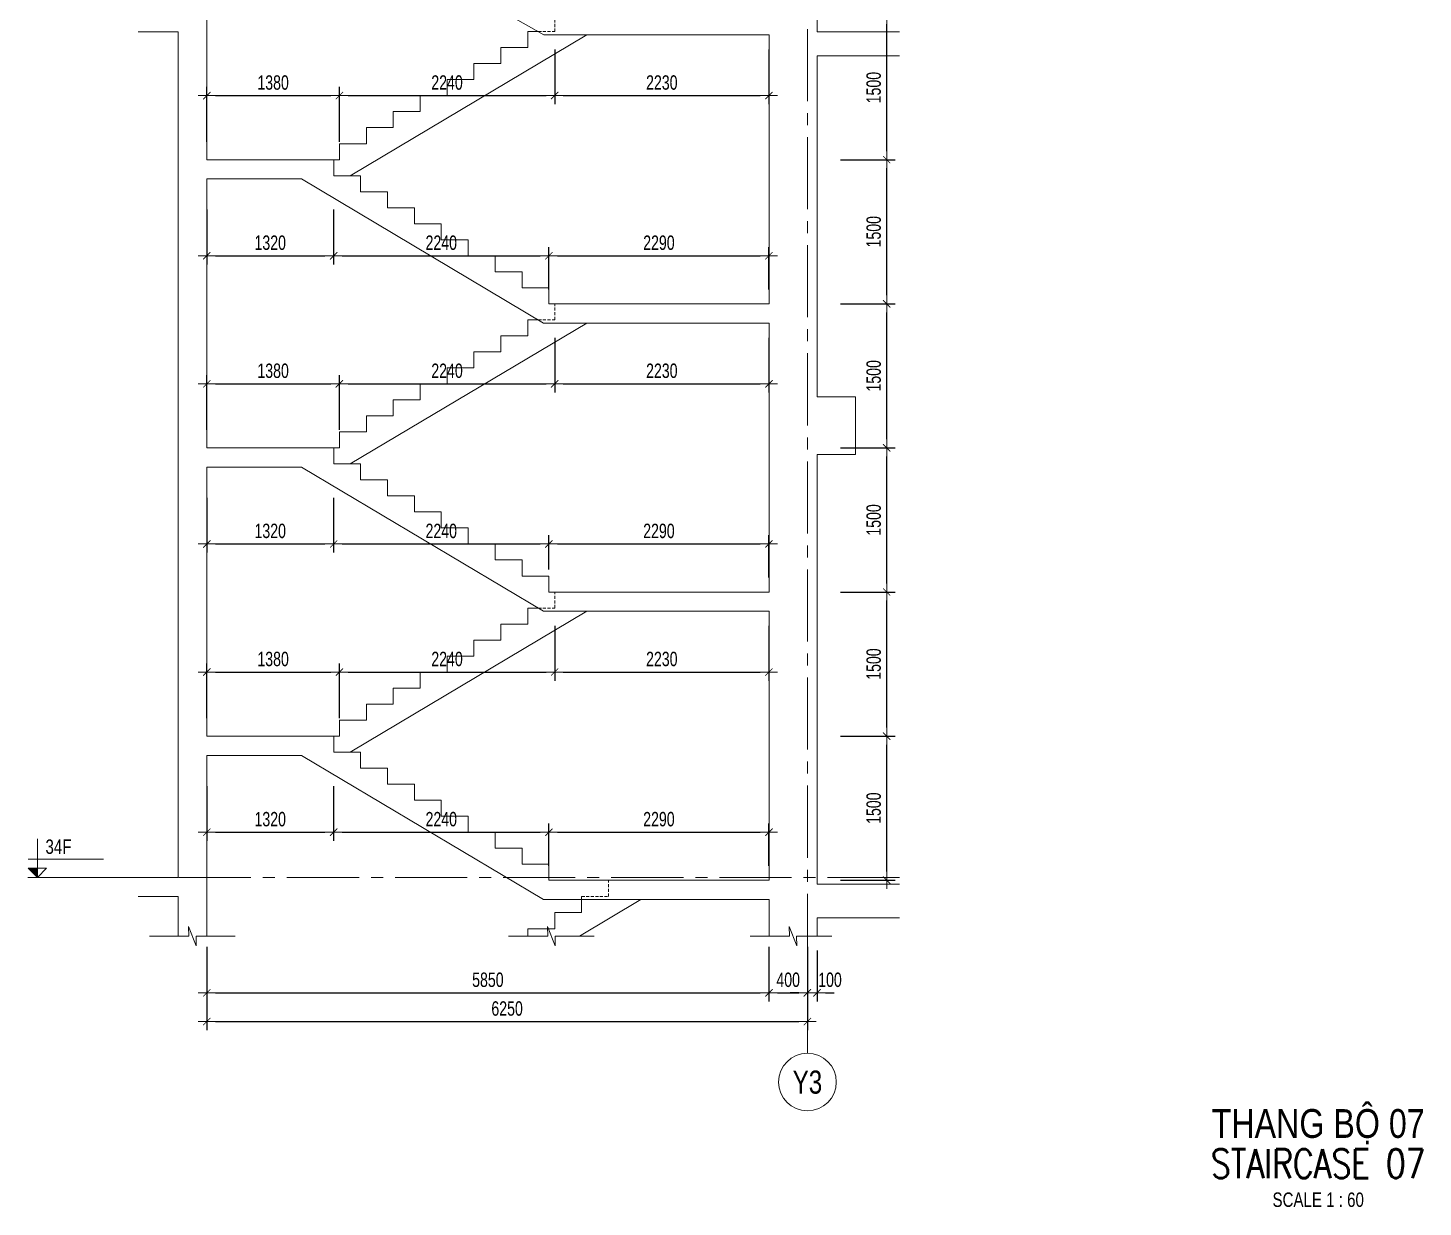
# Model space of a CAD drawing. Header units: millimetres. Extents: x -179076 to 100718, y -27473 to 38481.
# Drawn here: x 86199 to 100718, y -27473 to -15199 of the extents above; entities that cross this region are included whole.
import ezdxf
from ezdxf.enums import TextEntityAlignment as Align

# ---------------------------------------------------------------- set-up
doc = ezdxf.new("R2010")
doc.units = ezdxf.units.MM
doc.linetypes.add('CENTER2', pattern=[1.125, 0.75, -0.125, 0.125, -0.125])
doc.linetypes.add('HIDDEN2', pattern=[4.7625, 3.175, -1.5875])
doc.layers.get('Defpoints').update_dxf_attribs({"color": 151, "lineweight": 9})
for name, color, linetype, lineweight in [('NDC_S_ANNO', 7, 'Continuous', 20), ('NDC_S_AXIS', 5, 'CENTER2', 13), ('NDC_S_CONTINUOUS', 3, 'Continuous', 20), ('NDC_S_DIM', 1, 'Continuous', 15), ('NDC_S_ENG TITLE', 3, 'Continuous', 20), ('NDC_S_HIDDEN', 8, 'HIDDEN2', 13), ('NDC_S_SLAB', 2, 'Continuous', 20), ('NDC_S_SYMBOL', 1, 'Continuous', 15), ('NDC_S_TEXT SYMBOL', 7, 'Continuous', 20), ('NDC_S_VN TEXT', 7, 'Continuous', 20), ('NDC_S_VN TITLE', 6, 'Continuous', 35)]:
    doc.layers.add(name, color=color, linetype=linetype, lineweight=lineweight)
doc.styles.add('NDC_ANNO', font='', dxfattribs={"width": 0.8})
doc.styles.add('NDC_DIM', font='', dxfattribs={"width": 0.75})
doc.styles.add('NDC_EN TXT', font='romans.shx', dxfattribs={"width": 0.8})
doc.styles.add('NDC_VIE TXT', font='arial.ttf', dxfattribs={"width": 0.8})
doc.styles.get('NDC_ANNO').set_extended_font_data('Dotum')
doc.styles.get('NDC_DIM').set_extended_font_data('Dotum')
doc.dimstyles.new('NDC_dim_60', dxfattribs={"dimscale": 60, "dimtxt": 2.5, "dimasz": 1.5, "dimexe": 1.5, "dimexo": 2.5, "dimgap": 1, "dimtad": 1, "dimdec": 0, "dimzin": 0, "dimdsep": 46, "dimtxsty": 'NDC_DIM', "dimblk": 'DIMMARK', "dimcen": 0.09, "dimdle": 1.2, "dimclrd": 1, "dimclre": 1, "dimclrt": 3, "dimadec": 0, "dimazin": 0, "dimtfac": 1, "dimtdec": 0, "dimtix": 1, "dimtofl": 0, "dimtmove": 0, "dimatfit": 3, "dimfxl": 8, "dimfxlon": 1, "dimtolj": 1, "dimtzin": 0, "dimarcsym": 0})

# ---------------------------------------------------------------- blocks, each defined once
blk = doc.blocks.new('kata_block_CT')
at = {"layer": 'NDC_S_ANNO'}
blk.add_hatch(color=3, dxfattribs=at).paths.add_polyline_path([(0, 1.6), (-1.61, 1.6), (0, 0)])
at = {"layer": 'NDC_S_ANNO', "ltscale": 50}
h = blk.add_hatch(dxfattribs=at)
h.set_pattern_fill('ANSI31', color=256, scale=1.406, style=0)
h.paths.add_polyline_path([(0, 1.6), (0, 0), (1.61, 1.6)])
for p, q in [((-1.59, 3.14), (11.47, 3.14)), ((11.56, 0), (-1.64, 0))]:
    blk.add_line(p, q, dxfattribs=at)
for points in [[(0, 6.69), (0, 0)], [(0, 0), (-1.61, 1.6), (0, 1.6)], [(0, 0), (1.61, 1.6), (0, 1.6)]]:
    blk.add_lwpolyline(points, dxfattribs=at)
at = {"layer": 'NDC_S_ANNO', "color": 8, "ltscale": 50}
blk.add_lwpolyline([(0, 0), (-1.61, 1.6), (0, 1.6)], dxfattribs=at)
at = {"layer": 'NDC_S_TEXT SYMBOL', "color": 3, "style": 'NDC_ANNO', "width": 0.8}
blk.add_attdef('CT', (1.41, 4.07), '', height=2.5, dxfattribs=at)
blk = doc.blocks.new('DIMMARK')
at = {"layer": 'NDC_S_DIM', "color": 1}
blk.add_line((-1.5, 0), (1, 0), dxfattribs=at)
at = {"layer": 'NDC_S_DIM', "color": 2, "const_width": 0.1}
blk.add_lwpolyline([(-0.42, -0.42), (0.42, 0.42)], dxfattribs=at)
blk = doc.blocks.new('*D533')
at = {"layer": 'Defpoints', "color": 0, "transparency": 16777216}
for p in [(88061, -23989), (93911, -23989), (93911, -25243)]:
    blk.add_point(p, dxfattribs=at)
at = {"layer": 'NDC_S_DIM', "color": 1, "lineweight": -2, "transparency": 16777216}
for p, q in [((88061, -24763), (88061, -25333)), ((93911, -24763), (93911, -25333)), ((88151, -25243), (93821, -25243))]:
    blk.add_line(p, q, dxfattribs=at)
at = {"layer": 'NDC_S_DIM', "color": 1, "lineweight": -2, "transparency": 16777216, "xscale": 90, "yscale": 90, "zscale": 90, "rotation": 180}
blk.add_blockref('DIMMARK', (88061, -25243), dxfattribs=at)
at = {"layer": 'NDC_S_DIM', "color": 1, "lineweight": -2, "transparency": 16777216, "xscale": 90, "yscale": 90, "zscale": 90}
blk.add_blockref('DIMMARK', (93911, -25243), dxfattribs=at)
at = {"layer": 'NDC_S_DIM', "color": 3, "transparency": 16777216, "insert": (90986, -25108), "char_height": 150, "attachment_point": 5, "style": 'NDC_DIM'}
blk.add_mtext('\\A1;5850', dxfattribs=at)
blk = doc.blocks.new('*D534')
at = {"layer": 'Defpoints', "color": 0, "transparency": 16777216}
for p in [(94311, -23639), (93911, -23989), (94311, -25243)]:
    blk.add_point(p, dxfattribs=at)
at = {"layer": 'NDC_S_DIM', "color": 1, "lineweight": -2, "transparency": 16777216}
for p, q in [((93911, -24763), (93911, -25333)), ((94311, -24763), (94311, -25333)), ((94001, -25243), (94221, -25243))]:
    blk.add_line(p, q, dxfattribs=at)
at = {"layer": 'NDC_S_DIM', "color": 1, "lineweight": -2, "transparency": 16777216, "xscale": 90, "yscale": 90, "zscale": 90, "rotation": 180}
blk.add_blockref('DIMMARK', (93911, -25243), dxfattribs=at)
at = {"layer": 'NDC_S_DIM', "color": 1, "lineweight": -2, "transparency": 16777216, "xscale": 90, "yscale": 90, "zscale": 90}
blk.add_blockref('DIMMARK', (94311, -25243), dxfattribs=at)
at = {"layer": 'NDC_S_DIM', "color": 3, "transparency": 16777216, "insert": (94111, -25108), "char_height": 150, "attachment_point": 5, "style": 'NDC_DIM'}
blk.add_mtext('\\A1;400', dxfattribs=at)
blk = doc.blocks.new('*D535')
at = {"layer": 'Defpoints', "color": 0, "transparency": 16777216}
for p in [(94311, -23639), (88061, -23989), (94311, -25542)]:
    blk.add_point(p, dxfattribs=at)
at = {"layer": 'NDC_S_DIM', "color": 1, "lineweight": -2, "transparency": 16777216}
for p, q in [((88061, -25062), (88061, -25632)), ((94311, -25062), (94311, -25632)), ((88151, -25542), (94221, -25542))]:
    blk.add_line(p, q, dxfattribs=at)
at = {"layer": 'NDC_S_DIM', "color": 1, "lineweight": -2, "transparency": 16777216, "xscale": 90, "yscale": 90, "zscale": 90, "rotation": 180}
blk.add_blockref('DIMMARK', (88061, -25542), dxfattribs=at)
at = {"layer": 'NDC_S_DIM', "color": 1, "lineweight": -2, "transparency": 16777216, "xscale": 90, "yscale": 90, "zscale": 90}
blk.add_blockref('DIMMARK', (94311, -25542), dxfattribs=at)
at = {"layer": 'NDC_S_DIM', "color": 3, "transparency": 16777216, "insert": (91186, -25407), "char_height": 150, "attachment_point": 5, "style": 'NDC_DIM'}
blk.add_mtext('\\A1;6250', dxfattribs=at)
blk = doc.blocks.new('*U187')
at = {"layer": 'NDC_S_SYMBOL'}
blk.add_line((0, 5), (0, 9), dxfattribs=at)
blk.add_circle((0, 0), 5, dxfattribs=at)
at = {"layer": 'NDC_S_TEXT SYMBOL', "color": 7, "style": 'NDC_ANNO', "width": 0.8}
blk.add_attdef('GRID', text='', height=4, dxfattribs=at).set_placement((0, 0), align=Align.MIDDLE)
blk = doc.blocks.new('*D320')
at = {"layer": 'Defpoints', "color": 0, "transparency": 16777216}
for p in [(94311, -23639), (94411, -24653), (94411, -25243)]:
    blk.add_point(p, dxfattribs=at)
at = {"layer": 'NDC_S_DIM', "color": 1, "lineweight": -2, "transparency": 16777216}
for p, q in [((94311, -24763), (94311, -25333)), ((94411, -24803), (94411, -25333)), ((94221, -25243), (94131, -25243)), ((94501, -25243), (94591, -25243))]:
    blk.add_line(p, q, dxfattribs=at)
at = {"layer": 'NDC_S_DIM', "color": 1, "lineweight": -2, "transparency": 16777216, "xscale": 90, "yscale": 90, "zscale": 90}
blk.add_blockref('DIMMARK', (94311, -25243), dxfattribs=at)
at = {"layer": 'NDC_S_DIM', "color": 1, "lineweight": -2, "transparency": 16777216, "xscale": 90, "yscale": 90, "zscale": 90, "rotation": 180}
blk.add_blockref('DIMMARK', (94411, -25243), dxfattribs=at)
at = {"layer": 'NDC_S_DIM', "color": 3, "transparency": 16777216, "insert": (94546, -25108), "char_height": 150, "attachment_point": 5, "style": 'NDC_DIM'}
blk.add_mtext('\\A1;100', dxfattribs=at)
blk = doc.blocks.new('*D375')
at = {"layer": 'Defpoints', "color": 0, "transparency": 16777216}
for p in [(88061, -22571), (89381, -22571), (89381, -23571)]:
    blk.add_point(p, dxfattribs=at)
at = {"layer": 'NDC_S_DIM', "color": 1, "lineweight": -2, "transparency": 16777216}
for p, q in [((88061, -23091), (88061, -23661)), ((89381, -23091), (89381, -23661)), ((88151, -23571), (89291, -23571))]:
    blk.add_line(p, q, dxfattribs=at)
at = {"layer": 'NDC_S_DIM', "color": 1, "lineweight": -2, "transparency": 16777216, "xscale": 90, "yscale": 90, "zscale": 90, "rotation": 180}
blk.add_blockref('DIMMARK', (88061, -23571), dxfattribs=at)
at = {"layer": 'NDC_S_DIM', "color": 1, "lineweight": -2, "transparency": 16777216, "xscale": 90, "yscale": 90, "zscale": 90}
blk.add_blockref('DIMMARK', (89381, -23571), dxfattribs=at)
at = {"layer": 'NDC_S_DIM', "color": 3, "transparency": 16777216, "insert": (88721, -23436), "char_height": 150, "attachment_point": 5, "style": 'NDC_DIM'}
blk.add_mtext('\\A1;1320', dxfattribs=at)
blk = doc.blocks.new('*D376')
at = {"layer": 'Defpoints', "color": 0, "transparency": 16777216}
for p in [(89381, -22571), (91621, -23571), (91621, -24071)]:
    blk.add_point(p, dxfattribs=at)
at = {"layer": 'NDC_S_DIM', "color": 1, "lineweight": -2, "transparency": 16777216}
for p, q in [((89381, -23091), (89381, -23661)), ((91621, -23921), (91621, -23481)), ((89471, -23571), (91531, -23571))]:
    blk.add_line(p, q, dxfattribs=at)
at = {"layer": 'NDC_S_DIM', "color": 1, "lineweight": -2, "transparency": 16777216, "xscale": 90, "yscale": 90, "zscale": 90, "rotation": 180}
blk.add_blockref('DIMMARK', (89381, -23571), dxfattribs=at)
at = {"layer": 'NDC_S_DIM', "color": 1, "lineweight": -2, "transparency": 16777216, "xscale": 90, "yscale": 90, "zscale": 90}
blk.add_blockref('DIMMARK', (91621, -23571), dxfattribs=at)
at = {"layer": 'NDC_S_DIM', "color": 3, "transparency": 16777216, "insert": (90501, -23436), "char_height": 150, "attachment_point": 5, "style": 'NDC_DIM'}
blk.add_mtext('\\A1;2240', dxfattribs=at)
blk = doc.blocks.new('*D377')
at = {"layer": 'Defpoints', "color": 0, "transparency": 16777216}
for p in [(93911, -23571), (91621, -24071), (93911, -24071)]:
    blk.add_point(p, dxfattribs=at)
at = {"layer": 'NDC_S_DIM', "color": 1, "lineweight": -2, "transparency": 16777216}
for p, q in [((91621, -23921), (91621, -23481)), ((93911, -23921), (93911, -23481)), ((91711, -23571), (93821, -23571))]:
    blk.add_line(p, q, dxfattribs=at)
at = {"layer": 'NDC_S_DIM', "color": 1, "lineweight": -2, "transparency": 16777216, "xscale": 90, "yscale": 90, "zscale": 90, "rotation": 180}
blk.add_blockref('DIMMARK', (91621, -23571), dxfattribs=at)
at = {"layer": 'NDC_S_DIM', "color": 1, "lineweight": -2, "transparency": 16777216, "xscale": 90, "yscale": 90, "zscale": 90}
blk.add_blockref('DIMMARK', (93911, -23571), dxfattribs=at)
at = {"layer": 'NDC_S_DIM', "color": 3, "transparency": 16777216, "insert": (92766, -23436), "char_height": 150, "attachment_point": 5, "style": 'NDC_DIM'}
blk.add_mtext('\\A1;2290', dxfattribs=at)
blk = doc.blocks.new('*D378')
at = {"layer": 'Defpoints', "color": 0, "transparency": 16777216}
for p in [(89441, -21904), (88061, -22571), (89441, -22571)]:
    blk.add_point(p, dxfattribs=at)
at = {"layer": 'NDC_S_DIM', "color": 1, "lineweight": -2, "transparency": 16777216}
for p, q in [((88061, -22384), (88061, -21814)), ((88151, -21904), (89351, -21904)), ((89441, -22384), (89441, -21814))]:
    blk.add_line(p, q, dxfattribs=at)
at = {"layer": 'NDC_S_DIM', "color": 1, "lineweight": -2, "transparency": 16777216, "xscale": 90, "yscale": 90, "zscale": 90, "rotation": 180}
blk.add_blockref('DIMMARK', (88061, -21904), dxfattribs=at)
at = {"layer": 'NDC_S_DIM', "color": 1, "lineweight": -2, "transparency": 16777216, "xscale": 90, "yscale": 90, "zscale": 90}
blk.add_blockref('DIMMARK', (89441, -21904), dxfattribs=at)
at = {"layer": 'NDC_S_DIM', "color": 3, "transparency": 16777216, "insert": (88751, -21769), "char_height": 150, "attachment_point": 5, "style": 'NDC_DIM'}
blk.add_mtext('\\A1;1380', dxfattribs=at)
blk = doc.blocks.new('*D379')
at = {"layer": 'Defpoints', "color": 0, "transparency": 16777216}
for p in [(91681, -21238), (91681, -21904), (89441, -22571)]:
    blk.add_point(p, dxfattribs=at)
at = {"layer": 'NDC_S_DIM', "color": 1, "lineweight": -2, "transparency": 16777216}
for p, q in [((91681, -21424), (91681, -21994)), ((89441, -22384), (89441, -21814)), ((89531, -21904), (91591, -21904))]:
    blk.add_line(p, q, dxfattribs=at)
at = {"layer": 'NDC_S_DIM', "color": 1, "lineweight": -2, "transparency": 16777216, "xscale": 90, "yscale": 90, "zscale": 90, "rotation": 180}
blk.add_blockref('DIMMARK', (89441, -21904), dxfattribs=at)
at = {"layer": 'NDC_S_DIM', "color": 1, "lineweight": -2, "transparency": 16777216, "xscale": 90, "yscale": 90, "zscale": 90}
blk.add_blockref('DIMMARK', (91681, -21904), dxfattribs=at)
at = {"layer": 'NDC_S_DIM', "color": 3, "transparency": 16777216, "insert": (90561, -21769), "char_height": 150, "attachment_point": 5, "style": 'NDC_DIM'}
blk.add_mtext('\\A1;2240', dxfattribs=at)
blk = doc.blocks.new('*D380')
at = {"layer": 'Defpoints', "color": 0, "transparency": 16777216}
for p in [(91681, -21238), (93911, -21271), (93911, -21904)]:
    blk.add_point(p, dxfattribs=at)
at = {"layer": 'NDC_S_DIM', "color": 1, "lineweight": -2, "transparency": 16777216}
for p, q in [((91681, -21424), (91681, -21994)), ((93911, -21424), (93911, -21994)), ((91771, -21904), (93821, -21904))]:
    blk.add_line(p, q, dxfattribs=at)
at = {"layer": 'NDC_S_DIM', "color": 1, "lineweight": -2, "transparency": 16777216, "xscale": 90, "yscale": 90, "zscale": 90, "rotation": 180}
blk.add_blockref('DIMMARK', (91681, -21904), dxfattribs=at)
at = {"layer": 'NDC_S_DIM', "color": 1, "lineweight": -2, "transparency": 16777216, "xscale": 90, "yscale": 90, "zscale": 90}
blk.add_blockref('DIMMARK', (93911, -21904), dxfattribs=at)
at = {"layer": 'NDC_S_DIM', "color": 3, "transparency": 16777216, "insert": (92796, -21769), "char_height": 150, "attachment_point": 5, "style": 'NDC_DIM'}
blk.add_mtext('\\A1;2230', dxfattribs=at)
blk = doc.blocks.new('*D381')
at = {"layer": 'Defpoints', "color": 0, "transparency": 16777216}
for p in [(88061, -19571), (89381, -19571), (89381, -20571)]:
    blk.add_point(p, dxfattribs=at)
at = {"layer": 'NDC_S_DIM', "color": 1, "lineweight": -2, "transparency": 16777216}
for p, q in [((88061, -20091), (88061, -20661)), ((89381, -20091), (89381, -20661)), ((88151, -20571), (89291, -20571))]:
    blk.add_line(p, q, dxfattribs=at)
at = {"layer": 'NDC_S_DIM', "color": 1, "lineweight": -2, "transparency": 16777216, "xscale": 90, "yscale": 90, "zscale": 90, "rotation": 180}
blk.add_blockref('DIMMARK', (88061, -20571), dxfattribs=at)
at = {"layer": 'NDC_S_DIM', "color": 1, "lineweight": -2, "transparency": 16777216, "xscale": 90, "yscale": 90, "zscale": 90}
blk.add_blockref('DIMMARK', (89381, -20571), dxfattribs=at)
at = {"layer": 'NDC_S_DIM', "color": 3, "transparency": 16777216, "insert": (88721, -20436), "char_height": 150, "attachment_point": 5, "style": 'NDC_DIM'}
blk.add_mtext('\\A1;1320', dxfattribs=at)
blk = doc.blocks.new('*D382')
at = {"layer": 'Defpoints', "color": 0, "transparency": 16777216}
for p in [(89381, -19571), (91621, -20571), (91621, -20988)]:
    blk.add_point(p, dxfattribs=at)
at = {"layer": 'NDC_S_DIM', "color": 1, "lineweight": -2, "transparency": 16777216}
for p, q in [((89381, -20091), (89381, -20661)), ((89471, -20571), (91531, -20571)), ((91621, -20838), (91621, -20481))]:
    blk.add_line(p, q, dxfattribs=at)
at = {"layer": 'NDC_S_DIM', "color": 1, "lineweight": -2, "transparency": 16777216, "xscale": 90, "yscale": 90, "zscale": 90, "rotation": 180}
blk.add_blockref('DIMMARK', (89381, -20571), dxfattribs=at)
at = {"layer": 'NDC_S_DIM', "color": 1, "lineweight": -2, "transparency": 16777216, "xscale": 90, "yscale": 90, "zscale": 90}
blk.add_blockref('DIMMARK', (91621, -20571), dxfattribs=at)
at = {"layer": 'NDC_S_DIM', "color": 3, "transparency": 16777216, "insert": (90501, -20436), "char_height": 150, "attachment_point": 5, "style": 'NDC_DIM'}
blk.add_mtext('\\A1;2240', dxfattribs=at)
blk = doc.blocks.new('*D383')
at = {"layer": 'Defpoints', "color": 0, "transparency": 16777216}
for p in [(93911, -20571), (91621, -20988), (93911, -21071)]:
    blk.add_point(p, dxfattribs=at)
at = {"layer": 'NDC_S_DIM', "color": 1, "lineweight": -2, "transparency": 16777216}
for p, q in [((91621, -20838), (91621, -20481)), ((91711, -20571), (93821, -20571)), ((93911, -20921), (93911, -20481))]:
    blk.add_line(p, q, dxfattribs=at)
at = {"layer": 'NDC_S_DIM', "color": 1, "lineweight": -2, "transparency": 16777216, "xscale": 90, "yscale": 90, "zscale": 90, "rotation": 180}
blk.add_blockref('DIMMARK', (91621, -20571), dxfattribs=at)
at = {"layer": 'NDC_S_DIM', "color": 1, "lineweight": -2, "transparency": 16777216, "xscale": 90, "yscale": 90, "zscale": 90}
blk.add_blockref('DIMMARK', (93911, -20571), dxfattribs=at)
at = {"layer": 'NDC_S_DIM', "color": 3, "transparency": 16777216, "insert": (92766, -20436), "char_height": 150, "attachment_point": 5, "style": 'NDC_DIM'}
blk.add_mtext('\\A1;2290', dxfattribs=at)
blk = doc.blocks.new('*D384')
at = {"layer": 'Defpoints', "color": 0, "transparency": 16777216}
for p in [(89441, -18904), (88061, -19571), (89441, -19571)]:
    blk.add_point(p, dxfattribs=at)
at = {"layer": 'NDC_S_DIM', "color": 1, "lineweight": -2, "transparency": 16777216}
for p, q in [((88061, -19384), (88061, -18814)), ((89441, -19384), (89441, -18814)), ((88151, -18904), (89351, -18904))]:
    blk.add_line(p, q, dxfattribs=at)
at = {"layer": 'NDC_S_DIM', "color": 1, "lineweight": -2, "transparency": 16777216, "xscale": 90, "yscale": 90, "zscale": 90, "rotation": 180}
blk.add_blockref('DIMMARK', (88061, -18904), dxfattribs=at)
at = {"layer": 'NDC_S_DIM', "color": 1, "lineweight": -2, "transparency": 16777216, "xscale": 90, "yscale": 90, "zscale": 90}
blk.add_blockref('DIMMARK', (89441, -18904), dxfattribs=at)
at = {"layer": 'NDC_S_DIM', "color": 3, "transparency": 16777216, "insert": (88751, -18769), "char_height": 150, "attachment_point": 5, "style": 'NDC_DIM'}
blk.add_mtext('\\A1;1380', dxfattribs=at)
blk = doc.blocks.new('*D385')
at = {"layer": 'Defpoints', "color": 0, "transparency": 16777216}
for p in [(91681, -18238), (91681, -18904), (89441, -19571)]:
    blk.add_point(p, dxfattribs=at)
at = {"layer": 'NDC_S_DIM', "color": 1, "lineweight": -2, "transparency": 16777216}
for p, q in [((91681, -18424), (91681, -18994)), ((89441, -19384), (89441, -18814)), ((89531, -18904), (91591, -18904))]:
    blk.add_line(p, q, dxfattribs=at)
at = {"layer": 'NDC_S_DIM', "color": 1, "lineweight": -2, "transparency": 16777216, "xscale": 90, "yscale": 90, "zscale": 90, "rotation": 180}
blk.add_blockref('DIMMARK', (89441, -18904), dxfattribs=at)
at = {"layer": 'NDC_S_DIM', "color": 1, "lineweight": -2, "transparency": 16777216, "xscale": 90, "yscale": 90, "zscale": 90}
blk.add_blockref('DIMMARK', (91681, -18904), dxfattribs=at)
at = {"layer": 'NDC_S_DIM', "color": 3, "transparency": 16777216, "insert": (90561, -18769), "char_height": 150, "attachment_point": 5, "style": 'NDC_DIM'}
blk.add_mtext('\\A1;2240', dxfattribs=at)
blk = doc.blocks.new('*D386')
at = {"layer": 'Defpoints', "color": 0, "transparency": 16777216}
for p in [(91681, -18238), (93911, -18271), (93911, -18904)]:
    blk.add_point(p, dxfattribs=at)
at = {"layer": 'NDC_S_DIM', "color": 1, "lineweight": -2, "transparency": 16777216}
for p, q in [((91681, -18424), (91681, -18994)), ((93911, -18424), (93911, -18994)), ((91771, -18904), (93821, -18904))]:
    blk.add_line(p, q, dxfattribs=at)
at = {"layer": 'NDC_S_DIM', "color": 1, "lineweight": -2, "transparency": 16777216, "xscale": 90, "yscale": 90, "zscale": 90, "rotation": 180}
blk.add_blockref('DIMMARK', (91681, -18904), dxfattribs=at)
at = {"layer": 'NDC_S_DIM', "color": 1, "lineweight": -2, "transparency": 16777216, "xscale": 90, "yscale": 90, "zscale": 90}
blk.add_blockref('DIMMARK', (93911, -18904), dxfattribs=at)
at = {"layer": 'NDC_S_DIM', "color": 3, "transparency": 16777216, "insert": (92796, -18769), "char_height": 150, "attachment_point": 5, "style": 'NDC_DIM'}
blk.add_mtext('\\A1;2230', dxfattribs=at)
blk = doc.blocks.new('*D387')
at = {"layer": 'Defpoints', "color": 0, "transparency": 16777216}
for p in [(88061, -16571), (89381, -16571), (89381, -17571)]:
    blk.add_point(p, dxfattribs=at)
at = {"layer": 'NDC_S_DIM', "color": 1, "lineweight": -2, "transparency": 16777216}
for p, q in [((88061, -17091), (88061, -17661)), ((89381, -17091), (89381, -17661)), ((88151, -17571), (89291, -17571))]:
    blk.add_line(p, q, dxfattribs=at)
at = {"layer": 'NDC_S_DIM', "color": 1, "lineweight": -2, "transparency": 16777216, "xscale": 90, "yscale": 90, "zscale": 90, "rotation": 180}
blk.add_blockref('DIMMARK', (88061, -17571), dxfattribs=at)
at = {"layer": 'NDC_S_DIM', "color": 1, "lineweight": -2, "transparency": 16777216, "xscale": 90, "yscale": 90, "zscale": 90}
blk.add_blockref('DIMMARK', (89381, -17571), dxfattribs=at)
at = {"layer": 'NDC_S_DIM', "color": 3, "transparency": 16777216, "insert": (88721, -17436), "char_height": 150, "attachment_point": 5, "style": 'NDC_DIM'}
blk.add_mtext('\\A1;1320', dxfattribs=at)
blk = doc.blocks.new('*D388')
at = {"layer": 'Defpoints', "color": 0, "transparency": 16777216}
for p in [(89381, -16571), (91621, -17571), (91621, -18071)]:
    blk.add_point(p, dxfattribs=at)
at = {"layer": 'NDC_S_DIM', "color": 1, "lineweight": -2, "transparency": 16777216}
for p, q in [((89381, -17091), (89381, -17661)), ((91621, -17921), (91621, -17481)), ((89471, -17571), (91531, -17571))]:
    blk.add_line(p, q, dxfattribs=at)
at = {"layer": 'NDC_S_DIM', "color": 1, "lineweight": -2, "transparency": 16777216, "xscale": 90, "yscale": 90, "zscale": 90, "rotation": 180}
blk.add_blockref('DIMMARK', (89381, -17571), dxfattribs=at)
at = {"layer": 'NDC_S_DIM', "color": 1, "lineweight": -2, "transparency": 16777216, "xscale": 90, "yscale": 90, "zscale": 90}
blk.add_blockref('DIMMARK', (91621, -17571), dxfattribs=at)
at = {"layer": 'NDC_S_DIM', "color": 3, "transparency": 16777216, "insert": (90501, -17436), "char_height": 150, "attachment_point": 5, "style": 'NDC_DIM'}
blk.add_mtext('\\A1;2240', dxfattribs=at)
blk = doc.blocks.new('*D389')
at = {"layer": 'Defpoints', "color": 0, "transparency": 16777216}
for p in [(93911, -17571), (91621, -18071), (93911, -18071)]:
    blk.add_point(p, dxfattribs=at)
at = {"layer": 'NDC_S_DIM', "color": 1, "lineweight": -2, "transparency": 16777216}
for p, q in [((91621, -17921), (91621, -17481)), ((93911, -17921), (93911, -17481)), ((91711, -17571), (93821, -17571))]:
    blk.add_line(p, q, dxfattribs=at)
at = {"layer": 'NDC_S_DIM', "color": 1, "lineweight": -2, "transparency": 16777216, "xscale": 90, "yscale": 90, "zscale": 90, "rotation": 180}
blk.add_blockref('DIMMARK', (91621, -17571), dxfattribs=at)
at = {"layer": 'NDC_S_DIM', "color": 1, "lineweight": -2, "transparency": 16777216, "xscale": 90, "yscale": 90, "zscale": 90}
blk.add_blockref('DIMMARK', (93911, -17571), dxfattribs=at)
at = {"layer": 'NDC_S_DIM', "color": 3, "transparency": 16777216, "insert": (92766, -17436), "char_height": 150, "attachment_point": 5, "style": 'NDC_DIM'}
blk.add_mtext('\\A1;2290', dxfattribs=at)
blk = doc.blocks.new('*D390')
at = {"layer": 'Defpoints', "color": 0, "transparency": 16777216}
for p in [(89441, -15904), (88061, -16571), (89441, -16571)]:
    blk.add_point(p, dxfattribs=at)
at = {"layer": 'NDC_S_DIM', "color": 1, "lineweight": -2, "transparency": 16777216}
for p, q in [((88061, -16384), (88061, -15814)), ((89441, -16384), (89441, -15814)), ((88151, -15904), (89351, -15904))]:
    blk.add_line(p, q, dxfattribs=at)
at = {"layer": 'NDC_S_DIM', "color": 1, "lineweight": -2, "transparency": 16777216, "xscale": 90, "yscale": 90, "zscale": 90, "rotation": 180}
blk.add_blockref('DIMMARK', (88061, -15904), dxfattribs=at)
at = {"layer": 'NDC_S_DIM', "color": 1, "lineweight": -2, "transparency": 16777216, "xscale": 90, "yscale": 90, "zscale": 90}
blk.add_blockref('DIMMARK', (89441, -15904), dxfattribs=at)
at = {"layer": 'NDC_S_DIM', "color": 3, "transparency": 16777216, "insert": (88751, -15769), "char_height": 150, "attachment_point": 5, "style": 'NDC_DIM'}
blk.add_mtext('\\A1;1380', dxfattribs=at)
blk = doc.blocks.new('*D391')
at = {"layer": 'Defpoints', "color": 0, "transparency": 16777216}
for p in [(91681, -15238), (91681, -15904), (89441, -16571)]:
    blk.add_point(p, dxfattribs=at)
at = {"layer": 'NDC_S_DIM', "color": 1, "lineweight": -2, "transparency": 16777216}
for p, q in [((91681, -15424), (91681, -15994)), ((89441, -16384), (89441, -15814)), ((89531, -15904), (91591, -15904))]:
    blk.add_line(p, q, dxfattribs=at)
at = {"layer": 'NDC_S_DIM', "color": 1, "lineweight": -2, "transparency": 16777216, "xscale": 90, "yscale": 90, "zscale": 90, "rotation": 180}
blk.add_blockref('DIMMARK', (89441, -15904), dxfattribs=at)
at = {"layer": 'NDC_S_DIM', "color": 1, "lineweight": -2, "transparency": 16777216, "xscale": 90, "yscale": 90, "zscale": 90}
blk.add_blockref('DIMMARK', (91681, -15904), dxfattribs=at)
at = {"layer": 'NDC_S_DIM', "color": 3, "transparency": 16777216, "insert": (90561, -15769), "char_height": 150, "attachment_point": 5, "style": 'NDC_DIM'}
blk.add_mtext('\\A1;2240', dxfattribs=at)
blk = doc.blocks.new('*D392')
at = {"layer": 'Defpoints', "color": 0, "transparency": 16777216}
for p in [(91681, -15238), (93911, -15271), (93911, -15904)]:
    blk.add_point(p, dxfattribs=at)
at = {"layer": 'NDC_S_DIM', "color": 1, "lineweight": -2, "transparency": 16777216}
for p, q in [((91681, -15424), (91681, -15994)), ((93911, -15424), (93911, -15994)), ((91771, -15904), (93821, -15904))]:
    blk.add_line(p, q, dxfattribs=at)
at = {"layer": 'NDC_S_DIM', "color": 1, "lineweight": -2, "transparency": 16777216, "xscale": 90, "yscale": 90, "zscale": 90, "rotation": 180}
blk.add_blockref('DIMMARK', (91681, -15904), dxfattribs=at)
at = {"layer": 'NDC_S_DIM', "color": 1, "lineweight": -2, "transparency": 16777216, "xscale": 90, "yscale": 90, "zscale": 90}
blk.add_blockref('DIMMARK', (93911, -15904), dxfattribs=at)
at = {"layer": 'NDC_S_DIM', "color": 3, "transparency": 16777216, "insert": (92796, -15769), "char_height": 150, "attachment_point": 5, "style": 'NDC_DIM'}
blk.add_mtext('\\A1;2230', dxfattribs=at)
blk = doc.blocks.new('Drawing name_symbol')
at = {"layer": 'NDC_S_ENG TITLE', "style": 'NDC_EN TXT', "width": 0.8}
blk.add_attdef('SECTDET1', text='', height=5, dxfattribs=at).set_placement((0, 1.01), align=Align.CENTER)
at = {"layer": 'NDC_S_TEXT SYMBOL', "lineweight": 25, "style": 'NDC_ANNO', "width": 0.8}
blk.add_attdef('SSCALE', text='', height=2.5, dxfattribs=at).set_placement((0, -4), align=Align.CENTER)
at = {"layer": 'NDC_S_VN TITLE', "style": 'NDC_VIE TXT', "width": 0.8}
blk.add_attdef('SECTDET2', text='', height=5, dxfattribs=at).set_placement((0, 7.97), align=Align.CENTER)
blk = doc.blocks.new('*D538')
at = {"layer": 'Defpoints', "color": 0, "transparency": 16777216}
for p in [(89411, -22571), (95136, -22571), (93911, -24071)]:
    blk.add_point(p, dxfattribs=at)
at = {"layer": 'NDC_S_DIM', "color": 1, "lineweight": -2, "transparency": 16777216}
for p, q in [((94656, -22571), (95226, -22571)), ((95136, -23981), (95136, -22661)), ((94656, -24071), (95226, -24071))]:
    blk.add_line(p, q, dxfattribs=at)
at = {"layer": 'NDC_S_DIM', "color": 1, "lineweight": -2, "transparency": 16777216, "xscale": 90, "yscale": 90, "zscale": 90}
for p, rotation in [((95136, -22571), 90), ((95136, -24071), 270)]:
    blk.add_blockref('DIMMARK', p, dxfattribs=dict(at, rotation=rotation))
at = {"layer": 'NDC_S_DIM', "color": 3, "transparency": 16777216, "insert": (95001, -23321), "char_height": 150, "attachment_point": 5, "rotation": 90, "style": 'NDC_DIM'}
blk.add_mtext('\\A1;1500', dxfattribs=at)
blk = doc.blocks.new('*D539')
at = {"layer": 'Defpoints', "color": 0, "transparency": 16777216}
for p in [(91621, -21071), (95136, -21071), (89411, -22571)]:
    blk.add_point(p, dxfattribs=at)
at = {"layer": 'NDC_S_DIM', "color": 1, "lineweight": -2, "transparency": 16777216}
for p, q in [((94656, -21071), (95226, -21071)), ((95136, -22481), (95136, -21161)), ((94656, -22571), (95226, -22571))]:
    blk.add_line(p, q, dxfattribs=at)
at = {"layer": 'NDC_S_DIM', "color": 1, "lineweight": -2, "transparency": 16777216, "xscale": 90, "yscale": 90, "zscale": 90}
for p, rotation in [((95136, -21071), 90), ((95136, -22571), 270)]:
    blk.add_blockref('DIMMARK', p, dxfattribs=dict(at, rotation=rotation))
at = {"layer": 'NDC_S_DIM', "color": 3, "transparency": 16777216, "insert": (95001, -21821), "char_height": 150, "attachment_point": 5, "rotation": 90, "style": 'NDC_DIM'}
blk.add_mtext('\\A1;1500', dxfattribs=at)
blk = doc.blocks.new('*D540')
at = {"layer": 'Defpoints', "color": 0, "transparency": 16777216}
for p in [(89441, -19571), (95136, -19571), (91621, -21071)]:
    blk.add_point(p, dxfattribs=at)
at = {"layer": 'NDC_S_DIM', "color": 1, "lineweight": -2, "transparency": 16777216}
for p, q in [((94656, -19571), (95226, -19571)), ((95136, -20981), (95136, -19661)), ((94656, -21071), (95226, -21071))]:
    blk.add_line(p, q, dxfattribs=at)
at = {"layer": 'NDC_S_DIM', "color": 1, "lineweight": -2, "transparency": 16777216, "xscale": 90, "yscale": 90, "zscale": 90}
for p, rotation in [((95136, -19571), 90), ((95136, -21071), 270)]:
    blk.add_blockref('DIMMARK', p, dxfattribs=dict(at, rotation=rotation))
at = {"layer": 'NDC_S_DIM', "color": 3, "transparency": 16777216, "insert": (95001, -20321), "char_height": 150, "attachment_point": 5, "rotation": 90, "style": 'NDC_DIM'}
blk.add_mtext('\\A1;1500', dxfattribs=at)
blk = doc.blocks.new('*D541')
at = {"layer": 'Defpoints', "color": 0, "transparency": 16777216}
for p in [(91621, -18071), (95136, -18071), (89441, -19571)]:
    blk.add_point(p, dxfattribs=at)
at = {"layer": 'NDC_S_DIM', "color": 1, "lineweight": -2, "transparency": 16777216}
for p, q in [((94656, -18071), (95226, -18071)), ((95136, -19481), (95136, -18161)), ((94656, -19571), (95226, -19571))]:
    blk.add_line(p, q, dxfattribs=at)
at = {"layer": 'NDC_S_DIM', "color": 1, "lineweight": -2, "transparency": 16777216, "xscale": 90, "yscale": 90, "zscale": 90}
for p, rotation in [((95136, -18071), 90), ((95136, -19571), 270)]:
    blk.add_blockref('DIMMARK', p, dxfattribs=dict(at, rotation=rotation))
at = {"layer": 'NDC_S_DIM', "color": 3, "transparency": 16777216, "insert": (95001, -18821), "char_height": 150, "attachment_point": 5, "rotation": 90, "style": 'NDC_DIM'}
blk.add_mtext('\\A1;1500', dxfattribs=at)
blk = doc.blocks.new('*D542')
at = {"layer": 'Defpoints', "color": 0, "transparency": 16777216}
for p in [(89441, -16571), (95136, -16571), (91621, -18071)]:
    blk.add_point(p, dxfattribs=at)
at = {"layer": 'NDC_S_DIM', "color": 1, "lineweight": -2, "transparency": 16777216}
for p, q in [((94656, -16571), (95226, -16571)), ((95136, -17981), (95136, -16661)), ((94656, -18071), (95226, -18071))]:
    blk.add_line(p, q, dxfattribs=at)
at = {"layer": 'NDC_S_DIM', "color": 1, "lineweight": -2, "transparency": 16777216, "xscale": 90, "yscale": 90, "zscale": 90}
for p, rotation in [((95136, -16571), 90), ((95136, -18071), 270)]:
    blk.add_blockref('DIMMARK', p, dxfattribs=dict(at, rotation=rotation))
at = {"layer": 'NDC_S_DIM', "color": 3, "transparency": 16777216, "insert": (95001, -17321), "char_height": 150, "attachment_point": 5, "rotation": 90, "style": 'NDC_DIM'}
blk.add_mtext('\\A1;1500', dxfattribs=at)
blk = doc.blocks.new('*D543')
at = {"layer": 'Defpoints', "color": 0, "transparency": 16777216}
for p in [(91621, -15071), (95136, -15071), (89441, -16571)]:
    blk.add_point(p, dxfattribs=at)
at = {"layer": 'NDC_S_DIM', "color": 1, "lineweight": -2, "transparency": 16777216}
for p, q in [((94656, -15071), (95226, -15071)), ((95136, -16481), (95136, -15161)), ((94656, -16571), (95226, -16571))]:
    blk.add_line(p, q, dxfattribs=at)
at = {"layer": 'NDC_S_DIM', "color": 1, "lineweight": -2, "transparency": 16777216, "xscale": 90, "yscale": 90, "zscale": 90}
for p, rotation in [((95136, -15071), 90), ((95136, -16571), 270)]:
    blk.add_blockref('DIMMARK', p, dxfattribs=dict(at, rotation=rotation))
at = {"layer": 'NDC_S_DIM', "color": 3, "transparency": 16777216, "insert": (95001, -15821), "char_height": 150, "attachment_point": 5, "rotation": 90, "style": 'NDC_DIM'}
blk.add_mtext('\\A1;1500', dxfattribs=at)

msp = doc.modelspace()

# ---------------------------------------------------------------- linework, layer by layer
at = {"layer": 'NDC_S_AXIS', "ltscale": 1000}
for p, q in [((94311.5, -8461.5), (94311.5, -25641.3)), ((95270.5, -24041.1), (86203.3, -24041.1))]:
    msp.add_line(p, q, dxfattribs=at)
at = {"layer": 'NDC_S_CONTINUOUS'}
for p, q in [((89552.5, -16737.7), (92016.5, -15271.1)), ((89552.5, -19737.7), (92016.5, -18271.1)), ((89552.5, -22737.7), (92016.5, -21271.1)), ((92576.9, -24271.1), (91940.8, -24653.1))]:
    msp.add_line(p, q, dxfattribs=at)
for points in [[(89374.6, -16571.1), (89441.5, -16571.1), (89441.5, -16404.4), (89721.5, -16404.4), (89721.5, -16237.7), (90001.5, -16237.7), (90001.5, -16071.1), (90281.5, -16071.1), (90281.5, -15904.4), (90561.5, -15904.4), (90561.5, -15737.7), (90841.5, -15737.7), (90841.5, -15571.1), (91121.5, -15571.1), (91121.5, -15404.4), (91401.5, -15404.4), (91401.5, -15237.7), (91509.9, -15237.7)], [(89381.5, -19571.1), (89441.5, -19571.1), (89441.5, -19404.4), (89721.5, -19404.4), (89721.5, -19237.7), (90001.5, -19237.7), (90001.5, -19071.1), (90281.5, -19071.1), (90281.5, -18904.4), (90561.5, -18904.4), (90561.5, -18737.7), (90841.5, -18737.7), (90841.5, -18571.1), (91121.5, -18571.1), (91121.5, -18404.4), (91401.5, -18404.4), (91401.5, -18237.7), (91510.5, -18237.7)], [(89381.5, -22571.1), (89441.5, -22571.1), (89441.5, -22404.4), (89721.5, -22404.4), (89721.5, -22237.7), (90001.5, -22237.7), (90001.5, -22071.1), (90281.5, -22071.1), (90281.5, -21904.4), (90561.5, -21904.4), (90561.5, -21737.7), (90841.5, -21737.7), (90841.5, -21571.1), (91121.5, -21571.1), (91121.5, -21404.4), (91401.5, -21404.4), (91401.5, -21237.7), (91510.5, -21237.7)], [(91961.5, -24271.1), (91961.5, -24407.4), (91681.5, -24407.4), (91681.5, -24575.6), (91401.5, -24575.6), (91401.5, -24653.1)]]:
    msp.add_lwpolyline(points, dxfattribs=at)
at = {"layer": 'NDC_S_HIDDEN', "ltscale": 10}
for points in [[(91510.5, -15237.7), (91681.5, -15237.7), (91681.5, -15074.1)], [(91510.5, -18237.7), (91681.5, -18237.7), (91681.5, -18074.1)], [(91510.5, -21237.7), (91681.5, -21237.7), (91681.5, -21074.1)], [(91961.5, -24271.1), (91961.5, -24239.2), (92241.5, -24239.2), (92241.5, -24071.1)]]:
    msp.add_lwpolyline(points, dxfattribs=at)
at = {"layer": 'NDC_S_SLAB'}
for p, q in [((94411.5, -9791.1), (94411.5, -15241.1)), ((88061.5, -13846.1), (88061.5, -16571.1)), ((87348.4, -15241.1), (87761.5, -15241.1)), ((87761.5, -15241.1), (87761.5, -24041.1)), ((94411.5, -15241.1), (95270.5, -15241.1)), ((94411.5, -15491.1), (95270.5, -15491.1)), ((94411.5, -15491.1), (94411.5, -19041.1)), ((94411.5, -19041.1), (94811.5, -19041.1)), ((94811.5, -19041.1), (94811.5, -19641.1)), ((94411.5, -19641.1), (94411.5, -24111.1)), ((94811.5, -19641.1), (94411.5, -19641.1)), ((87348.4, -24041.1), (87761.5, -24041.1)), ((88061.5, -24653.1), (88061.5, -24041.1)), ((87348.4, -24241.1), (87761.5, -24241.1)), ((87761.5, -24241.1), (87761.5, -24653.1)), ((94411.5, -24111.1), (95270.5, -24111.1)), ((93911.5, -24271.1), (91566.5, -24271.1))]:
    msp.add_line(p, q, dxfattribs=at)
for points in [[(93911.5, -18071.1), (93911.5, -15271.1), (91568.8, -15271.1), (89048.8, -13846.1), (88061.5, -13846.1)], [(93911.5, -18071.1), (91621.5, -18071.1), (91621.5, -17904.4), (91341.5, -17904.4), (91341.5, -17737.7), (91061.5, -17737.7), (91061.5, -17571.1), (90781.5, -17571.1), (90781.5, -17404.4), (90501.5, -17404.4), (90501.5, -17237.7), (90221.5, -17237.7), (90221.5, -17071.1), (89941.5, -17071.1), (89941.5, -16904.4), (89661.5, -16904.4), (89661.5, -16737.7), (89381.5, -16737.7), (89381.5, -16571.1), (88061.5, -16571.1)], [(88061.5, -19571.1), (88061.5, -16771.1)], [(93911.5, -18271.1), (91566.5, -18271.1), (89046.5, -16771.1), (88061.5, -16771.1)], [(93911.5, -18271.1), (93911.5, -21071.1)], [(93911.5, -21071.1), (91621.5, -21071.1), (91621.5, -20904.4), (91341.5, -20904.4), (91341.5, -20737.7), (91061.5, -20737.7), (91061.5, -20571.1), (90781.5, -20571.1), (90781.5, -20404.4), (90501.5, -20404.4), (90501.5, -20237.7), (90221.5, -20237.7), (90221.5, -20071.1), (89941.5, -20071.1), (89941.5, -19904.4), (89661.5, -19904.4), (89661.5, -19737.7), (89381.5, -19737.7), (89381.5, -19571.1), (88061.5, -19571.1)], [(93911.5, -24071.1), (91621.5, -24071.1), (91621.5, -23904.4), (91341.5, -23904.4), (91341.5, -23737.7), (91061.5, -23737.7), (91061.5, -23571.1), (90781.5, -23571.1), (90781.5, -23404.4), (90501.5, -23404.4), (90501.5, -23237.7), (90221.5, -23237.7), (90221.5, -23071.1), (89941.5, -23071.1), (89941.5, -22904.4), (89661.5, -22904.4), (89661.5, -22737.7), (89381.5, -22737.7), (89381.5, -22571.1), (88061.5, -22571.1), (88061.5, -19771.1)], [(93911.5, -21271.1), (91566.5, -21271.1), (89046.5, -19771.1), (88061.5, -19771.1)], [(93911.5, -21271.1), (93911.5, -24071.1)], [(91566.5, -24271.1), (89046.5, -22771.1), (88061.5, -22771.1), (88061.5, -24041.1)], [(93911.5, -24271.1), (93911.5, -24653.1)], [(95270.5, -24461.1), (94411.5, -24461.1), (94411.5, -24653.1)]]:
    msp.add_lwpolyline(points, dxfattribs=at)
at = {"layer": 'NDC_S_SYMBOL'}
for points in [[(87464, -24653.1), (87873.6, -24653.1), (87871.5, -24553.1), (87951.5, -24753.1), (87949.3, -24653.1), (88355.6, -24653.1)], [(91199.5, -24653.1), (91609.2, -24653.1), (91607, -24553.1), (91687, -24753.1), (91684.8, -24653.1), (92091.1, -24653.1)], [(93714, -24653.1), (94123.6, -24653.1), (94121.5, -24553.1), (94201.5, -24753.1), (94199.3, -24653.1), (94566.2, -24653.1)]]:
    msp.add_lwpolyline(points, dxfattribs=at)

# ---------------------------------------------------------------- block references
at = {"layer": 'NDC_S_ANNO', "xscale": 60, "yscale": 60, "zscale": 60}
msp.add_blockref('Drawing name_symbol', (99626.5, -27231.2), dxfattribs=at).add_auto_attribs({'SECTDET1': 'STAIRCASE 07', 'SECTDET2': 'THANG BỘ 07', 'SSCALE': 'SCALE 1 : 60'})
at = {"layer": 'NDC_S_AXIS', "xscale": 60, "yscale": 60, "zscale": 60}
msp.add_blockref('*U187', (94311.5, -26172.1), dxfattribs=at).add_auto_attribs({'GRID': 'Y3'})
at = {"layer": 'NDC_S_VN TEXT', "xscale": 60, "yscale": 60, "zscale": 60}
msp.add_blockref('kata_block_CT', (86297.7, -24041.1), dxfattribs=at).add_auto_attribs({'CT': '34F'})

# ---------------------------------------------------------------- dimensions: what is measured, and where the dimension line sits
at = {"layer": 'NDC_S_DIM'}
for base, p1, p2, picture, middle in [((95136.3, -15071.1), (89441.5, -16571.1), (91621.5, -15071.1), '*D543', (95001.2, -15821.1)), ((95136.3, -16571.1), (91621.5, -18071.1), (89441.5, -16571.1), '*D542', (95001.2, -17321.1)), ((95136.3, -18071.1), (89441.5, -19571.1), (91621.5, -18071.1), '*D541', (95001.2, -18821.1)), ((95136.3, -19571.1), (91621.5, -21071.1), (89441.5, -19571.1), '*D540', (95001.2, -20321.1)), ((95136.3, -21071.1), (89411.5, -22571.1), (91621.5, -21071.1), '*D539', (95001.2, -21821.1))]:
    dim = msp.add_linear_dim(base=base, p1=p1, p2=p2, angle=90, dimstyle='NDC_dim_60', override={"dimtmove": 1}, dxfattribs=at)
    dim.commit()
    dim.dimension.update_dxf_attribs({"geometry": picture, "text_midpoint": middle})
for base, p1, p2, picture, middle in [((91681.5, -15904.4), (89441.5, -16571.1), (91681.5, -15237.7), '*D391', (90561.5, -15769.3)), ((93911.5, -15904.4), (91681.5, -15237.7), (93911.5, -15271.1), '*D392', (92796.5, -15769.3)), ((91621.5, -17571.1), (89381.5, -16571.1), (91621.5, -18071.1), '*D388', (90501.5, -17436)), ((93911.5, -17571.1), (91621.5, -18071.1), (93911.5, -18071.1), '*D389', (92766.5, -17436)), ((91681.5, -18904.4), (89441.5, -19571.1), (91681.5, -18237.7), '*D385', (90561.5, -18769.3)), ((93911.5, -18904.4), (91681.5, -18237.7), (93911.5, -18271.1), '*D386', (92796.5, -18769.3)), ((91621.5, -20571.1), (89381.5, -19571.1), (91621.5, -20987.7), '*D382', (90501.5, -20436)), ((93911.5, -20571.1), (91621.5, -20987.7), (93911.5, -21071.1), '*D383', (92766.5, -20436)), ((91681.5, -21904.4), (89441.5, -22571.1), (91681.5, -21237.7), '*D379', (90561.5, -21769.3)), ((93911.5, -21904.4), (91681.5, -21237.7), (93911.5, -21271.1), '*D380', (92796.5, -21769.3)), ((91621.5, -23571.1), (89381.5, -22571.1), (91621.5, -24071.1), '*D376', (90501.5, -23436)), ((93911.5, -23571.1), (91621.5, -24071.1), (93911.5, -24071.1), '*D377', (92766.5, -23436)), ((94311.5, -25243.3), (93911.5, -23988.7), (94311.5, -23638.7), '*D534', (94111.5, -25108.2))]:
    dim = msp.add_linear_dim(base=base, p1=p1, p2=p2, dimstyle='NDC_dim_60', override={"dimtmove": 1}, dxfattribs=at)
    dim.commit()
    dim.dimension.update_dxf_attribs({"geometry": picture, "text_midpoint": middle})
for base, p1, p2, picture, middle in [((89441.5, -15904.4), (88061.5, -16571.1), (89441.5, -16571.1), '*D390', (88751.5, -15769.3)), ((89381.5, -17571.1), (88061.5, -16571.1), (89381.5, -16571.1), '*D387', (88721.5, -17436)), ((89441.5, -18904.4), (88061.5, -19571.1), (89441.5, -19571.1), '*D384', (88751.5, -18769.3)), ((89381.5, -20571.1), (88061.5, -19571.1), (89381.5, -19571.1), '*D381', (88721.5, -20436)), ((89441.5, -21904.4), (88061.5, -22571.1), (89441.5, -22571.1), '*D378', (88751.5, -21769.3)), ((89381.5, -23571.1), (88061.5, -22571.1), (89381.5, -22571.1), '*D375', (88721.5, -23436)), ((94311.5, -25542.1), (88061.5, -23988.7), (94311.5, -23638.7), '*D535', (91186.5, -25407)), ((93911.5, -25243.3), (88061.5, -23988.7), (93911.5, -23988.7), '*D533', (90986.5, -25108.2))]:
    dim = msp.add_linear_dim(base=base, p1=p1, p2=p2, dimstyle='NDC_dim_60', dxfattribs=at)
    dim.commit()
    dim.dimension.update_dxf_attribs({"geometry": picture, "text_midpoint": middle})
dim = msp.add_linear_dim(base=(95136.3, -22571.1), p1=(93911.5, -24071.1), p2=(89411.5, -22571.1), angle=90, dimstyle='NDC_dim_60', dxfattribs=at)
dim.commit()
dim.dimension.update_dxf_attribs({"geometry": '*D538', "text_midpoint": (95001.2, -23321.1)})
dim = msp.add_linear_dim(base=(94411.5, -25243.3), p1=(94311.5, -23638.7), p2=(94411.5, -24653.1), dimstyle='NDC_dim_60', override={"dimtmove": 1}, dxfattribs=at)
dim.commit()
dim.dimension.update_dxf_attribs({"geometry": '*D320', "text_midpoint": (94546.5, -25243.3), "dimtype": 160})

doc.saveas('drawing.dxf')
